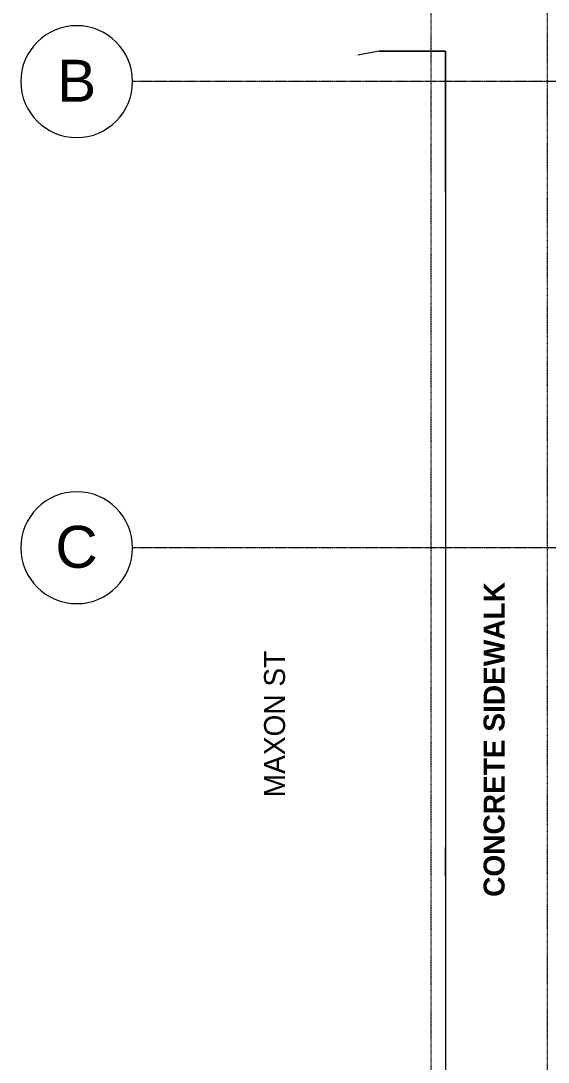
# Model space of a CAD drawing. Header units: inches. Extents: x -4292 to -464, y 9706 to 12474.
# Drawn here: x -4292 to -4009, y 11009 to 11568 of the extents above; entities that cross this region are included whole.
import ezdxf

# ---------------------------------------------------------------- set-up
doc = ezdxf.new("R2010")
doc.units = ezdxf.units.IN
doc.header["$MEASUREMENT"] = 0
doc.linetypes.add('Aligning Line 1_8_', pattern=[0.25, 0.125, -0.125])
doc.linetypes.add('Grid Line 1_2_', pattern=[0.875, 0.5, -0.125, 0.125, -0.125])
for name, color, linetype, lineweight in [('A-ANNO-NOTE', 131, 'Continuous', 9), ('C-TOPO', 7, 'Continuous', 9), ('G-ANNO-SYMB-1', 147, 'Aligning Line 1_8_', 9), ('G-ANNO-TEXT-1', 147, 'Continuous', 20), ('S-GRID-1', 1, 'Grid Line 1_2_', 9), ('S-GRID-IDEN', 1, 'Continuous', 9), ('S-GRID-IDEN-1', 147, 'Continuous', 9)]:
    doc.layers.add(name, color=color, linetype=linetype, lineweight=lineweight)
doc.styles.add('Arial_1', font='arial.ttf', dxfattribs={"height": 22.5})
doc.styles.add('Century Gothic', font='ufonts.com_century-gothic.ttf', dxfattribs={"height": 11.25})
doc.styles.add('Century Gothic_B', font='GOTHICB.TTF', dxfattribs={"height": 11.25})

msp = doc.modelspace()

# ---------------------------------------------------------------- linework, layer by layer
at = {"layer": 'C-TOPO'}
for p, q in [((-4099.93616, 11551.58936), (-4111.31955, 11549.34417)), ((-4099.93616, 11551.58936), (-4111.31955, 11549.34417)), ((-4099.93616, 11551.58936), (-4064.23425, 11551.58936)), ((-4064.23425, 11551.58936), (-4099.93616, 11551.58936)), ((-4064.23425, 11535.94116), (-4064.23425, 11551.58936)), ((-4064.23425, 11551.58936), (-4064.23425, 11535.94116)), ((-4064.23425, 11476.2041), (-4064.23425, 11535.94116)), ((-4064.23425, 11535.94116), (-4064.23425, 11476.2041)), ((-4064.23425, 11476.2041), (-4064.23425, 11245.42749)), ((-4064.23425, 11476.2041), (-4064.23425, 11245.42749)), ((-4064.23425, 11245.42749), (-4064.23425, 11124.39844)), ((-4064.23425, 11245.42749), (-4064.23425, 11124.39844)), ((-4064.23425, 11108.97144), (-4064.23425, 11124.39844)), ((-4064.23425, 11124.39844), (-4064.23425, 11108.97144)), ((-4064.23425, 11108.97144), (-4064.23425, 11065.88672)), ((-4064.23425, 11108.97144), (-4064.23425, 11065.88672)), ((-4064.23425, 11065.88672), (-4064.23425, 10832.08301)), ((-4064.23425, 11065.88672), (-4064.23425, 10832.08301))]:
    msp.add_line(p, q, dxfattribs=at)
at = {"layer": 'G-ANNO-SYMB-1'}
for p, q in [((-4071.96446, 9706.24032), (-4071.96446, 12363.35796)), ((-4009.5295, 9846.2766), (-4009.5295, 12240.74859))]:
    msp.add_line(p, q, dxfattribs=at)
at = {"layer": 'S-GRID-1'}
for p, q in [((-464.45104, 11535.1894), (-4232.19143, 11535.1894)), ((-464.45104, 11285.1894), (-4232.19143, 11285.1894))]:
    msp.add_line(p, q, dxfattribs=at)
at = {"layer": 'S-GRID-IDEN-1'}
for centre, start, end in [((-4262.19143, 11535.1894), 90, 270), ((-4262.19143, 11535.1894), 270, 90), ((-4262.19143, 11285.1894), 90, 270), ((-4262.19143, 11285.1894), 270, 90)]:
    msp.add_arc(centre, 30, start, end, dxfattribs=at)

# ---------------------------------------------------------------- texts
at = {"layer": 'A-ANNO-NOTE', "insert": (-4043.82685, 11097.91876), "char_height": 11.25, "width": 197.7075, "attachment_point": 1, "rotation": 90, "style": 'Century Gothic_B'}
msp.add_mtext('CONCRETE SIDEWALK', dxfattribs=at)
at = {"layer": 'G-ANNO-TEXT-1', "insert": (-4161.65432, 11151.33786), "char_height": 11.25, "width": 98.475, "attachment_point": 1, "rotation": 90, "style": 'Century Gothic'}
msp.add_mtext('MAXON ST', dxfattribs=at)
at = {"layer": 'S-GRID-IDEN', "char_height": 22.5, "attachment_point": 1, "style": 'Arial_1'}
for s, insert, width in [('B', (-4272.69948, 11546.91542), 25.37625), ('C', (-4273.64436, 11296.91542), 27.64875)]:
    msp.add_mtext(s, dxfattribs=dict(at, insert=insert, width=width))

doc.saveas('drawing.dxf')
